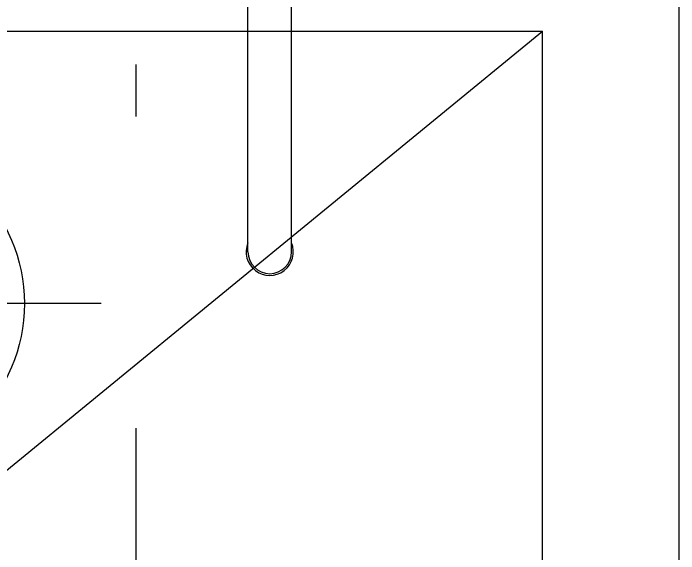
# Model space of a CAD drawing. Extents: x -120222 to -41942, y -19134 to 30932.
# Drawn here: x -78532.5 to -78288.5, y 10380.5 to 10578.7 of the extents above; entities that cross this region are included whole.
import ezdxf

# ---------------------------------------------------------------- set-up
doc = ezdxf.new("R2010")
doc.units = 0
doc.header["$LTSCALE"] = 150
doc.header["$MEASUREMENT"] = 0
doc.linetypes.add('ISO-10______', pattern=[4.699, 3.048, -0.762, 0.127, -0.762])
doc.layers.get('0').update_dxf_attribs({"linetype": 'CONTINUOUS'})
doc.layers.add('____-568', color=7, linetype='CONTINUOUS')
doc.layers.add('____B', color=7, linetype='CONTINUOUS')
doc.styles.get("Standard").update_dxf_attribs({"font": 'txt', "bigfont": 'BIGFONT.SHX'})

# ---------------------------------------------------------------- blocks, each defined once
blk = doc.blocks.new('____-180')
at = {"color": 1, "linetype": 'Continuous'}
for p, q in [((-85023.56, 6011.66), (-85023.56, 5835.38)), ((-84935.42, 5923.52), (-85111.7, 5923.52))]:
    blk.add_line(p, q, dxfattribs=at)
blk.add_circle((-85023.56, 5923.52), 60, dxfattribs=at)
at = {"color": 0, "flags": 1}
for tag in ['FMK_ELEC60HZ_LPG_NOTICE', 'FMK_ELEC50HZ_GAS_NOTICE', 'FMK_FACILITY_SYMBOL']:
    blk.add_attdef(tag, (-85111.7, 5835.38), '', height=0.18, dxfattribs=at)
blk = doc.blocks.new('____-181')
at = {"color": 1, "linetype": 'Continuous'}
for p in [(-85273.56, 6023.52), (-85273.56, 5613.52), (-84773.56, 5613.52)]:
    blk.add_line(p, (-84773.56, 6023.52), dxfattribs=at)
blk = doc.blocks.new('____-182')
at = {"color": 1, "linetype": 'Continuous'}
for p, q in [((-84881.56, 5942.52), (-84881.56, 6112.52)), ((-84865.56, 5942.52), (-84865.56, 6112.52))]:
    blk.add_line(p, q, dxfattribs=at)
for radius, start, end in [(8.65, 157.6466, 22.3534), (8, 180, 0)]:
    blk.add_arc((-84873.56, 5942.52), radius, start, end, dxfattribs=at)
blk = doc.blocks.new('____-186')
at = {"color": 1, "linetype": 'Continuous', "flags": 128}
blk.add_lwpolyline([(-84723.56, 5563.52), (-85323.56, 5563.52), (-85323.56, 6163.52), (-84723.56, 6163.52)], close=True, dxfattribs=at)
at = {"color": 1}
for name in ['____-182', '____-181', '____-180']:
    blk.add_blockref(name, (0, 0), dxfattribs=at)

msp = doc.modelspace()

# ---------------------------------------------------------------- linework, layer by layer
at = {"layer": '____B', "color": 6, "linetype": 'ISO-10______'}
msp.add_line((-78487.45335, -18224.63715), (-78487.45335, 28821.32986), dxfattribs=at)

# ---------------------------------------------------------------- block references
at = {"layer": '____-568', "color": 0}
msp.add_blockref('____-186', (6435.10495, 4548.69799), dxfattribs=at)

doc.saveas('drawing.dxf')
